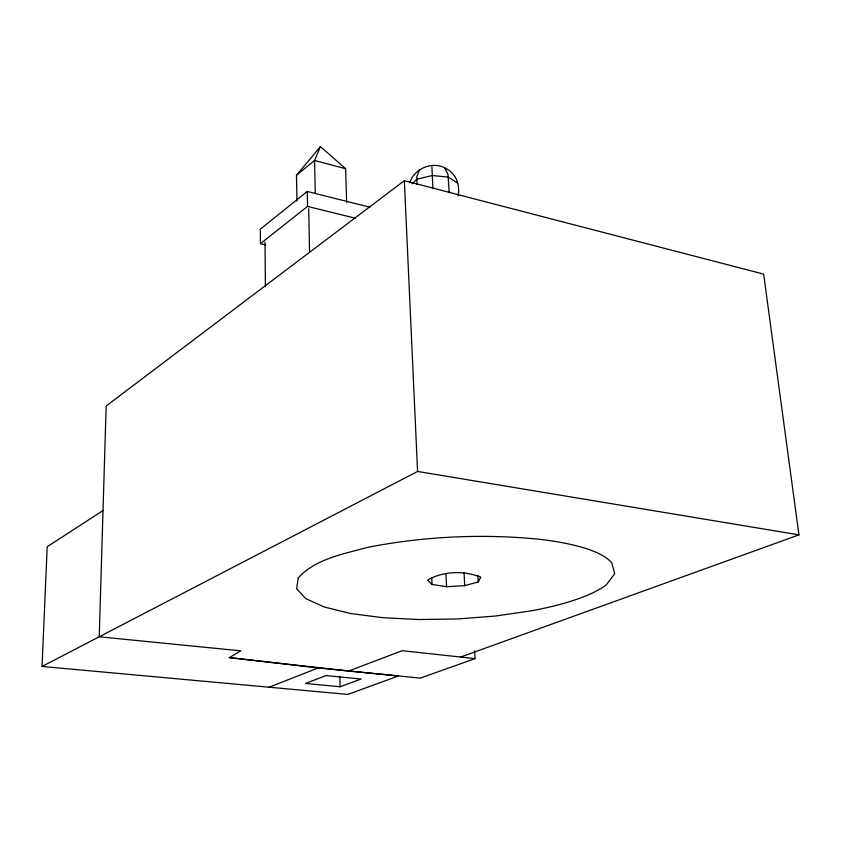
<?xml version="1.0" encoding="UTF-8"?>
<svg xmlns="http://www.w3.org/2000/svg" width="841" height="841" viewBox="0 0 841 841"><rect width="100%" height="100%" fill="white"/><g stroke="black" fill="none" stroke-linecap="round" stroke-linejoin="round"><path stroke-width="1.26" d="M42.05 666.45L99.227 636.784L240.862 650.85L229.32 657.63L318.14 667.943L398.392 675.985L347.838 694.414L42.05 666.45L47.191 546.745L103.012 510.55M409.683 182.791C413.804 170.008 428.532 162.576 441.42 166.444C454.834 171.112 460.185 181.992 458.229 195.953M346.639 202.502L345.609 168.694L320.432 146.607L314.555 160.484L315.291 193.262M478.256 581.94L480.821 577.126C464.137 570.576 443.239 570.881 427.649 580.09L432.043 584.484L446.571 586.692L464.737 585.662L478.256 581.94L477.867 575.402M419.491 170.05L416.842 176.536L417.031 184.473M296.947 201.167L296.495 175.254L320.389 146.628M412.079 183.822L416.779 179.291L432.19 175.517L448.327 177.104L457.472 183.065M296.495 175.254L314.555 160.484L345.609 168.694M369.935 207.212L307.238 191.454L260.311 229.162L260.426 243.659L265.535 244.826M260.426 243.659L307.543 206.413L355.365 218.208M404.342 180.678L106.155 406.003L99.227 636.784L417.578 471.444L798.95 534.865L763.649 274.124L404.342 180.678L417.578 471.444M269.109 687.223L318.14 667.943M229.32 657.63L348.689 670.992L402.187 650.692L475.06 658.619L474.618 650.85M340.1 686.761L361.115 679.044L326.077 675.575L305.43 683.439L340.1 686.761L339.838 676.28M460.731 657.01L798.95 534.865M475.06 658.619L420.29 678.119L348.689 670.992M444.889 168.284L447.98 174.371L449.21 192.652M464.022 572.584L464.737 585.662M432.884 188.5L431.906 166.981M445.898 573.625L446.571 586.692M431.738 577.956L432.043 584.484M308.7 208.789L309.583 252.079M307.238 191.454L307.543 206.413M264.999 242.166L265.409 286.802M298.208 577.904L296.642 588.763L305.798 598.655L324.3 607.002L350.466 613.499L382.75 617.693L418.976 619.544L457.084 618.976L495.244 616.064L531.218 610.829A161.829 41.766 -2.6 0 0 606.582 584.537L614.697 573.73L611.849 563.018A157.404 40.61 -2.6 0 0 538.419 539.165C481.388 533.625 423.654 536.39 367.422 547.407C343.275 554.135 316.006 558.592 298.208 577.904"/></g></svg>
